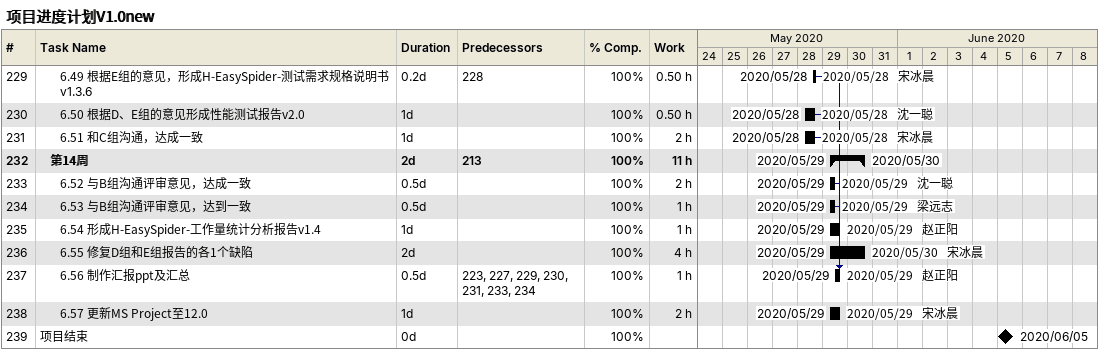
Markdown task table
项目进度计划V1.0new

| ID | Level | Task | Duration | Start | Finish | Predecessors | Resources | % complete | Work (h) |
|---|---|---|---|---|---|---|---|---|---|
| 229 | 3 | 6.49 根据E组的意见，形成H-EasySpider-测试需求规格说明书v1.3.6 | 0.2d | 2020-05-28 | 2020-05-28 | 228 | 宋冰晨 | 100 | 0.50 |
| 230 | 3 | 6.50 根据D、E组的意见形成性能测试报告v2.0 | 1d | 2020-05-28 | 2020-05-28 |  | 沈一聪 | 100 | 0.50 |
| 231 | 3 | 6.51 和C组沟通，达成一致 | 1d | 2020-05-28 | 2020-05-28 |  | 宋冰晨 | 100 | 2 |
| 232 | 2 | **第14周** | 2d | 2020-05-29 | 2020-05-30 | 213 |  | 100 | 11 |
| 233 | 3 | 6.52 与B组沟通评审意见，达成一致 | 0.5d | 2020-05-29 | 2020-05-29 |  | 沈一聪 | 100 | 2 |
| 234 | 3 | 6.53 与B组沟通评审意见，达到一致 | 0.5d | 2020-05-29 | 2020-05-29 |  | 梁远志 | 100 | 1 |
| 235 | 3 | 6.54 形成H-EasySpider-工作量统计分析报告v1.4 | 1d | 2020-05-29 | 2020-05-29 |  | 赵正阳 | 100 | 1 |
| 236 | 3 | 6.55 修复D组和E组报告的各1个缺陷 | 2d | 2020-05-29 | 2020-05-30 |  | 宋冰晨 | 100 | 4 |
| 237 | 3 | 6.56 制作汇报ppt及汇总 | 0.5d | 2020-05-29 | 2020-05-29 | 223, 227, 229, 230, 231, 233, 234 | 赵正阳 | 100 | 1 |
| 238 | 3 | 6.57 更新MS Project至12.0 | 1d | 2020-05-29 | 2020-05-29 |  | 宋冰晨 | 100 | 2 |
| 239 | 1 | 项目结束 | 0d | 2020-06-05 | 2020-06-05 |  |  | 100 |  |
